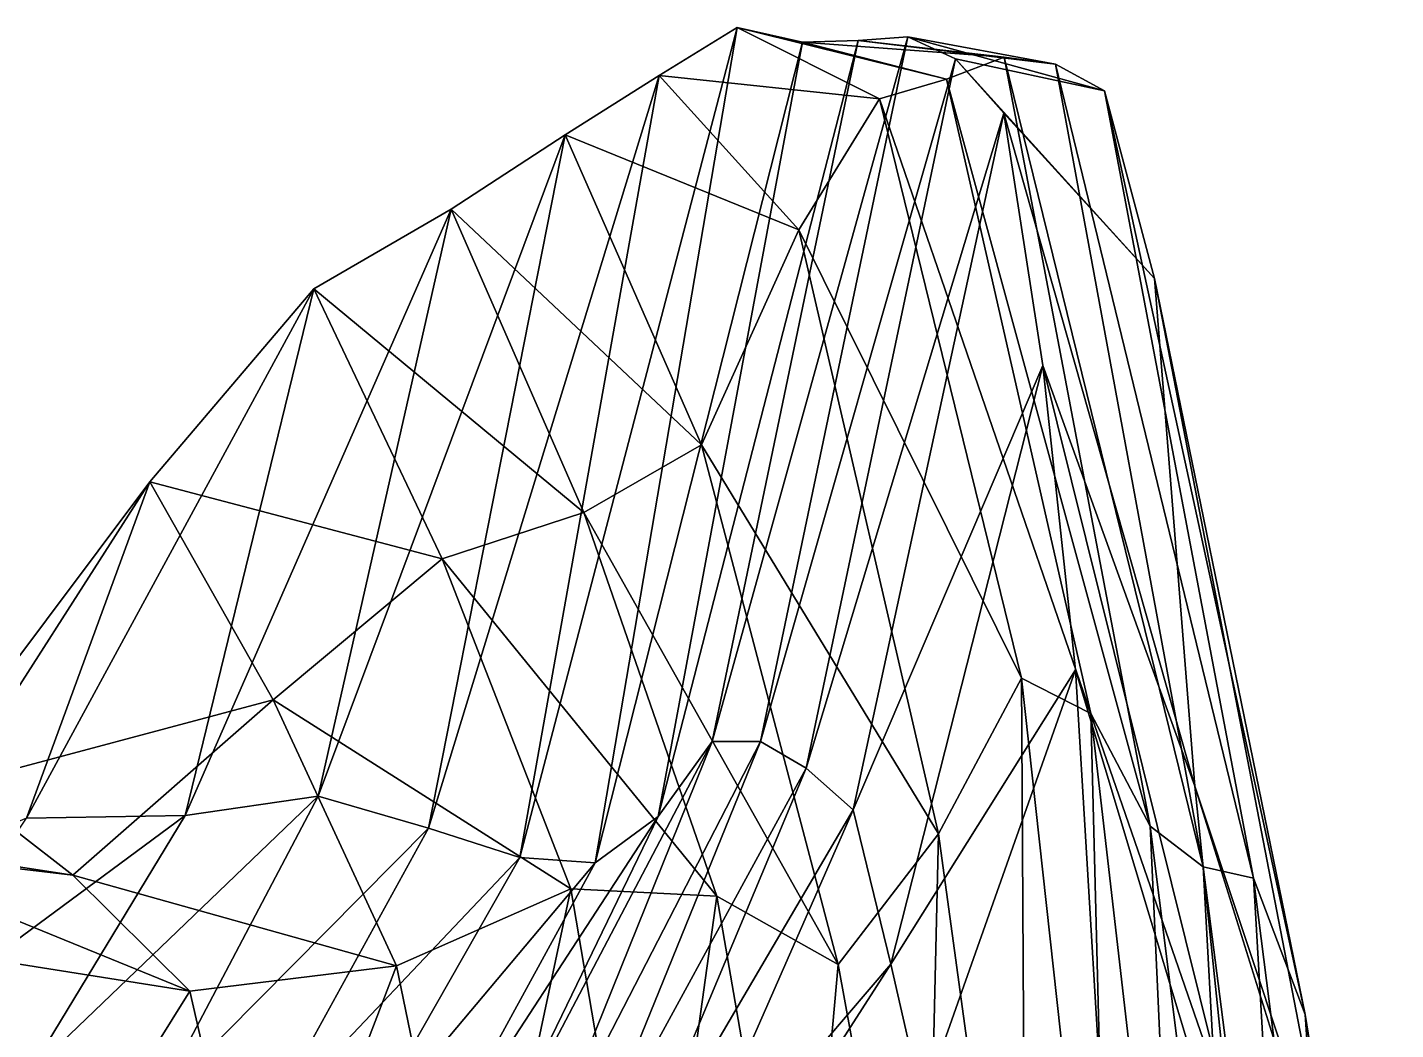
# Model space of a CAD drawing. Extents: x -4 to 137, y -13 to 10.
# Drawn here: x 51.8 to 59.54, y -6.37 to -0.7 of the extents above; entities that cross this region are included whole.
import ezdxf

# ---------------------------------------------------------------- set-up
doc = ezdxf.new("R2010")
doc.units = 0
doc.header["$MEASUREMENT"] = 0

msp = doc.modelspace()

# ---------------------------------------------------------------- linework, layer by layer
for points in [[(55.37561, -0.967548, -32.860905), (55.81678, -0.695002, -31.773441), (54.585449, -5.393074, -33.138866)], [(55.012512, -5.424488, -32.126053), (54.585449, -5.393074, -33.138866), (55.81678, -0.695002, -31.773441)], [(55.81678, -0.695002, -31.773441), (56.185326, -0.779702, -30.700626), (55.012512, -5.424488, -32.126053)], [(55.81678, -0.695002, -31.773441), (55.37561, -0.967548, -32.860905), (56.621048, -1.100135, -32.022491)], [(56.621048, -1.100135, -32.022491), (57.001389, -0.987342, -30.886496), (55.81678, -0.695002, -31.773441)], [(56.185326, -0.779702, -30.700626), (55.81678, -0.695002, -31.773441), (57.001389, -0.987342, -30.886496)], [(56.185326, -0.779702, -30.700626), (56.50087, -0.768807, -29.585627), (55.36927, -5.162689, -31.052677)], [(55.674721, -4.737653, -29.930334), (55.36927, -5.162689, -31.052677), (56.50087, -0.768807, -29.585627)], [(56.50087, -0.768807, -29.585627), (56.783035, -0.748108, -28.434725), (55.674721, -4.737653, -29.930334)], [(55.947861, -4.736473, -28.824186), (55.674721, -4.737653, -29.930334), (56.783035, -0.748108, -28.434725)], [(56.783035, -0.748108, -28.434725), (57.051445, -0.87357, -27.262424), (55.947861, -4.736473, -28.824186)], [(56.50087, -0.768807, -29.585627), (56.185326, -0.779702, -30.700626), (57.327019, -0.863637, -29.717093)], [(56.783035, -0.748108, -28.434725), (56.50087, -0.768807, -29.585627), (57.61821, -0.902703, -28.530724)], [(57.327019, -0.863637, -29.717093), (57.61821, -0.902703, -28.530724), (56.50087, -0.768807, -29.585627)], [(57.61821, -0.902703, -28.530724), (57.895203, -1.054159, -27.317574), (56.783035, -0.748108, -28.434725)], [(57.051445, -0.87357, -27.262424), (56.783035, -0.748108, -28.434725), (57.895203, -1.054159, -27.317574)], [(55.36927, -5.162689, -31.052677), (55.012512, -5.424488, -32.126053), (56.185326, -0.779702, -30.700626)], [(57.001389, -0.987342, -30.886496), (57.327019, -0.863637, -29.717093), (56.185326, -0.779702, -30.700626)], [(56.207687, -4.888609, -27.698906), (55.947861, -4.736473, -28.824186), (57.051445, -0.87357, -27.262424)], [(57.051445, -0.87357, -27.262424), (57.325714, -1.180457, -26.069088), (56.207687, -4.888609, -27.698906)], [(57.327019, -0.863637, -29.717093), (57.001389, -0.987342, -30.886496), (58.153168, -5.216606, -30.347519)], [(57.895203, -1.054159, -27.317574), (58.178238, -2.116435, -26.167294), (57.051445, -0.87357, -27.262424)], [(57.325714, -1.180457, -26.069088), (57.051445, -0.87357, -27.262424), (58.178238, -2.116435, -26.167294)], [(58.153168, -5.216606, -30.347519), (58.453384, -5.446516, -29.141041), (57.327019, -0.863637, -29.717093)], [(57.61821, -0.902703, -28.530724), (57.327019, -0.863637, -29.717093), (58.453384, -5.446516, -29.141041)], [(58.453384, -5.446516, -29.141041), (58.738968, -5.511387, -27.87385), (57.61821, -0.902703, -28.530724)], [(57.895203, -1.054159, -27.317574), (57.61821, -0.902703, -28.530724), (58.738968, -5.511387, -27.87385)], [(54.842178, -1.303824, -33.932392), (55.37561, -0.967548, -32.860905), (54.069077, -5.228069, -34.113453)], [(54.585449, -5.393074, -33.138866), (54.069077, -5.228069, -34.113453), (55.37561, -0.967548, -32.860905)], [(55.37561, -0.967548, -32.860905), (54.842178, -1.303824, -33.932392), (56.165756, -1.840421, -33.203796)], [(56.165756, -1.840421, -33.203796), (56.621048, -1.100135, -32.022491), (55.37561, -0.967548, -32.860905)], [(57.001389, -0.987342, -30.886496), (56.621048, -1.100135, -32.022491), (57.817444, -4.578984, -31.468891)], [(57.817444, -4.578984, -31.468891), (58.153168, -5.216606, -30.347519), (57.001389, -0.987342, -30.886496)], [(58.738968, -5.511387, -27.87385), (59.030777, -6.28232, -26.624212), (57.895203, -1.054159, -27.317574)], [(58.178238, -2.116435, -26.167294), (57.895203, -1.054159, -27.317574), (59.030777, -6.28232, -26.624212)], [(56.621048, -1.100135, -32.022491), (56.165756, -1.840421, -33.203796), (57.425316, -4.379714, -32.60836)], [(57.425316, -4.379714, -32.60836), (57.817444, -4.578984, -31.468891), (56.621048, -1.100135, -32.022491)], [(56.473175, -5.123764, -26.542622), (56.207687, -4.888609, -27.698906), (57.325714, -1.180457, -26.069088)], [(57.325714, -1.180457, -26.069088), (57.546005, -2.609344, -25.00547), (56.473175, -5.123764, -26.542622)], [(58.178238, -2.116435, -26.167294), (58.405579, -4.989332, -25.218061), (57.325714, -1.180457, -26.069088)], [(57.546005, -2.609344, -25.00547), (57.325714, -1.180457, -26.069088), (58.405579, -4.989332, -25.218061)], [(54.196869, -1.724505, -34.994102), (54.842178, -1.303824, -33.932392), (53.44442, -5.045809, -35.06707)], [(54.069077, -5.228069, -34.113453), (53.44442, -5.045809, -35.06707), (54.842178, -1.303824, -33.932392)], [(54.842178, -1.303824, -33.932392), (54.196869, -1.724505, -34.994102), (55.615265, -3.058923, -34.416828)], [(55.615265, -3.058923, -34.416828), (56.165756, -1.840421, -33.203796), (54.842178, -1.303824, -33.932392)], [(53.420059, -2.174494, -36.043335), (54.196869, -1.724505, -34.994102), (52.692467, -5.156517, -36.0397)], [(53.44442, -5.045809, -35.06707), (52.692467, -5.156517, -36.0397), (54.196869, -1.724505, -34.994102)], [(54.196869, -1.724505, -34.994102), (53.420059, -2.174494, -36.043335), (54.949326, -3.440162, -35.511353)], [(54.949326, -3.440162, -35.511353), (55.615265, -3.058923, -34.416828), (54.196869, -1.724505, -34.994102)], [(56.165756, -1.840421, -33.203796), (55.615265, -3.058923, -34.416828), (56.955917, -5.260393, -33.84515)], [(56.955917, -5.260393, -33.84515), (57.425316, -4.379714, -32.60836), (56.165756, -1.840421, -33.203796)], [(59.030777, -6.28232, -26.624212), (59.26516, -7.737764, -25.130943), (58.178238, -2.116435, -26.167294)], [(58.405579, -4.989332, -25.218061), (58.178238, -2.116435, -26.167294), (59.26516, -7.737764, -25.130943)], [(52.492142, -3.267431, -37.155781), (53.420059, -2.174494, -36.043335), (51.79422, -5.171765, -36.989464)], [(52.692467, -5.156517, -36.0397), (51.79422, -5.171765, -36.989464), (53.420059, -2.174494, -36.043335)], [(53.420059, -2.174494, -36.043335), (52.492142, -3.267431, -37.155781), (54.147667, -3.703813, -36.5756)], [(54.147667, -3.703813, -36.5756), (54.949326, -3.440162, -35.511353), (53.420059, -2.174494, -36.043335)], [(56.686417, -5.998352, -25.459578), (56.473175, -5.123764, -26.542622), (57.546005, -2.609344, -25.00547)], [(57.546005, -2.609344, -25.00547), (57.730637, -4.331309, -23.98254), (56.686417, -5.998352, -25.459578)], [(58.405579, -4.989332, -25.218061), (58.59613, -6.837533, -23.843334), (57.546005, -2.609344, -25.00547)], [(57.730637, -4.331309, -23.98254), (57.546005, -2.609344, -25.00547), (58.59613, -6.837533, -23.843334)], [(55.615265, -3.058923, -34.416828), (54.949326, -3.440162, -35.511353), (56.388359, -6.000318, -35.040268)], [(56.388359, -6.000318, -35.040268), (56.955917, -5.260393, -33.84515), (55.615265, -3.058923, -34.416828)], [(51.393463, -4.98034, -38.332512), (52.492142, -3.267431, -37.155781), (50.730682, -5.618754, -37.981766)], [(51.79422, -5.171765, -36.989464), (50.730682, -5.618754, -37.981766), (52.492142, -3.267431, -37.155781)], [(52.492142, -3.267431, -37.155781), (51.393463, -4.98034, -38.332512), (53.190063, -4.500676, -37.689754)], [(53.190063, -4.500676, -37.689754), (54.147667, -3.703813, -36.5756), (52.492142, -3.267431, -37.155781)], [(54.949326, -3.440162, -35.511353), (54.147667, -3.703813, -36.5756), (55.701782, -5.613574, -36.082237)], [(55.701782, -5.613574, -36.082237), (56.388359, -6.000318, -35.040268), (54.949326, -3.440162, -35.511353)], [(54.147667, -3.703813, -36.5756), (53.190063, -4.500676, -37.689754), (54.875275, -5.570808, -37.14743)], [(54.875275, -5.570808, -37.14743), (55.701782, -5.613574, -36.082237), (54.147667, -3.703813, -36.5756)], [(56.865158, -6.782121, -24.372002), (56.686417, -5.998352, -25.459578), (57.730637, -4.331309, -23.98254)], [(57.730637, -4.331309, -23.98254), (57.8638, -6.528424, -22.833847), (56.865158, -6.782121, -24.372002)], [(58.59613, -6.837533, -23.843334), (58.733543, -7.662819, -22.488863), (57.730637, -4.331309, -23.98254)], [(57.8638, -6.528424, -22.833847), (57.730637, -4.331309, -23.98254), (58.733543, -7.662819, -22.488863)], [(56.955917, -5.260393, -33.84515), (57.452751, -8.878131, -34.352871), (57.425316, -4.379714, -32.60836)], [(57.928406, -8.960298, -33.213966), (57.425316, -4.379714, -32.60836), (57.452751, -8.878131, -34.352871)], [(57.425316, -4.379714, -32.60836), (57.928406, -8.960298, -33.213966), (57.817444, -4.578984, -31.468891)], [(52.056252, -5.494228, -38.818283), (53.190063, -4.500676, -37.689754), (51.393463, -4.98034, -38.332512)], [(53.190063, -4.500676, -37.689754), (52.056252, -5.494228, -38.818283), (53.887985, -6.007022, -38.25573)], [(53.887985, -6.007022, -38.25573), (54.875275, -5.570808, -37.14743), (53.190063, -4.500676, -37.689754)], [(58.324554, -8.977098, -32.041355), (57.817444, -4.578984, -31.468891), (57.928406, -8.960298, -33.213966)], [(57.817444, -4.578984, -31.468891), (58.324554, -8.977098, -32.041355), (58.153168, -5.216606, -30.347519)], [(55.36927, -5.162689, -31.052677), (55.674721, -4.737653, -29.930334), (54.392487, -7.181582, -31.127708)], [(54.687866, -7.184861, -30.096741), (54.392487, -7.181582, -31.127708), (55.674721, -4.737653, -29.930334)], [(55.674721, -4.737653, -29.930334), (55.947861, -4.736473, -28.824186), (54.687866, -7.184861, -30.096741)], [(54.951965, -7.189312, -29.033722), (54.687866, -7.184861, -30.096741), (55.947861, -4.736473, -28.824186)], [(55.947861, -4.736473, -28.824186), (56.207687, -4.888609, -27.698906), (54.951965, -7.189312, -29.033722)], [(55.203217, -7.288986, -27.946186), (54.951965, -7.189312, -29.033722), (56.207687, -4.888609, -27.698906)], [(56.207687, -4.888609, -27.698906), (56.473175, -5.123764, -26.542622), (55.203217, -7.288986, -27.946186)], [(51.393463, -4.98034, -38.332512), (50.104416, -5.193836, -39.288223), (52.056252, -5.494228, -38.818283)], [(59.26516, -7.737764, -25.130943), (59.477051, -8.20662, -23.458958), (58.405579, -4.989332, -25.218061)], [(58.59613, -6.837533, -23.843334), (58.405579, -4.989332, -25.218061), (59.477051, -8.20662, -23.458958)], [(52.692467, -5.156517, -36.0397), (53.44442, -5.045809, -35.06707), (51.804138, -6.622512, -35.858421)], [(52.53125, -6.779742, -34.954033), (51.804138, -6.622512, -35.858421), (53.44442, -5.045809, -35.06707)], [(53.44442, -5.045809, -35.06707), (54.069077, -5.228069, -34.113453), (52.53125, -6.779742, -34.954033)], [(51.79422, -5.171765, -36.989464), (52.692467, -5.156517, -36.0397), (50.935577, -6.454205, -36.750275)], [(51.804138, -6.622512, -35.858421), (50.935577, -6.454205, -36.750275), (52.692467, -5.156517, -36.0397)], [(55.012512, -5.424488, -32.126053), (55.36927, -5.162689, -31.052677), (54.047531, -7.192415, -32.131638)], [(54.392487, -7.181582, -31.127708), (54.047531, -7.192415, -32.131638), (55.36927, -5.162689, -31.052677)], [(55.45993, -7.431946, -26.82456), (55.203217, -7.288986, -27.946186), (56.473175, -5.123764, -26.542622)], [(56.473175, -5.123764, -26.542622), (56.686417, -5.998352, -25.459578), (55.45993, -7.431946, -26.82456)], [(50.725975, -5.336886, -39.807194), (52.056252, -5.494228, -38.818283), (50.104416, -5.193836, -39.288223)], [(53.135284, -6.926709, -34.033722), (52.53125, -6.779742, -34.954033), (54.069077, -5.228069, -34.113453)], [(54.069077, -5.228069, -34.113453), (54.585449, -5.393074, -33.138866), (53.135284, -6.926709, -34.033722)], [(56.388359, -6.000318, -35.040268), (56.876038, -8.675271, -35.455246), (56.955917, -5.260393, -33.84515)], [(57.452751, -8.878131, -34.352871), (56.955917, -5.260393, -33.84515), (56.876038, -8.675271, -35.455246)], [(58.662697, -9.272997, -30.871506), (58.153168, -5.216606, -30.347519), (58.324554, -8.977098, -32.041355)], [(58.153168, -5.216606, -30.347519), (58.662697, -9.272997, -30.871506), (58.453384, -5.446516, -29.141041)], [(51.347519, -5.93324, -40.338554), (52.719032, -6.151176, -39.32082), (50.725975, -5.336886, -39.807194)], [(52.056252, -5.494228, -38.818283), (50.725975, -5.336886, -39.807194), (52.719032, -6.151176, -39.32082)], [(53.634583, -7.064089, -33.094067), (53.135284, -6.926709, -34.033722), (54.585449, -5.393074, -33.138866)], [(54.585449, -5.393074, -33.138866), (55.012512, -5.424488, -32.126053), (53.634583, -7.064089, -33.094067)], [(52.719032, -6.151176, -39.32082), (53.887985, -6.007022, -38.25573), (52.056252, -5.494228, -38.818283)], [(54.047531, -7.192415, -32.131638), (53.634583, -7.064089, -33.094067), (55.012512, -5.424488, -32.126053)], [(58.964188, -9.424871, -29.650734), (58.453384, -5.446516, -29.141041), (58.662697, -9.272997, -30.871506)], [(58.453384, -5.446516, -29.141041), (58.964188, -9.424871, -29.650734), (58.738968, -5.511387, -27.87385)], [(53.887985, -6.007022, -38.25573), (54.32695, -8.141006, -38.669388), (54.875275, -5.570808, -37.14743)], [(55.334053, -8.264103, -37.605446), (54.875275, -5.570808, -37.14743), (54.32695, -8.141006, -38.669388)], [(54.875275, -5.570808, -37.14743), (55.334053, -8.264103, -37.605446), (55.701782, -5.613574, -36.082237)], [(59.250229, -9.535151, -28.386822), (58.738968, -5.511387, -27.87385), (58.964188, -9.424871, -29.650734)], [(58.738968, -5.511387, -27.87385), (59.250229, -9.535151, -28.386822), (59.030777, -6.28232, -26.624212)], [(56.176849, -8.362598, -36.525738), (55.701782, -5.613574, -36.082237), (55.334053, -8.264103, -37.605446)], [(55.701782, -5.613574, -36.082237), (56.176849, -8.362598, -36.525738), (56.388359, -6.000318, -35.040268)], [(51.347519, -5.93324, -40.338554), (51.719368, -7.753761, -40.767757), (52.719032, -6.151176, -39.32082)], [(52.719032, -6.151176, -39.32082), (53.135315, -7.971803, -39.718105), (53.887985, -6.007022, -38.25573)], [(54.32695, -8.141006, -38.669388), (53.887985, -6.007022, -38.25573), (53.135315, -7.971803, -39.718105)], [(55.666138, -7.587431, -25.702774), (55.45993, -7.431946, -26.82456), (56.686417, -5.998352, -25.459578)], [(56.686417, -5.998352, -25.459578), (56.865158, -6.782121, -24.372002), (55.666138, -7.587431, -25.702774)], [(56.876038, -8.675271, -35.455246), (56.388359, -6.000318, -35.040268), (56.176849, -8.362598, -36.525738)], [(53.135315, -7.971803, -39.718105), (52.719032, -6.151176, -39.32082), (51.719368, -7.753761, -40.767757)], [(59.542953, -9.652339, -26.991652), (59.030777, -6.28232, -26.624212), (59.250229, -9.535151, -28.386822)], [(59.030777, -6.28232, -26.624212), (59.542953, -9.652339, -26.991652), (59.26516, -7.737764, -25.130943)]]:
    msp.add_3dface(points)

doc.saveas('drawing.dxf')
